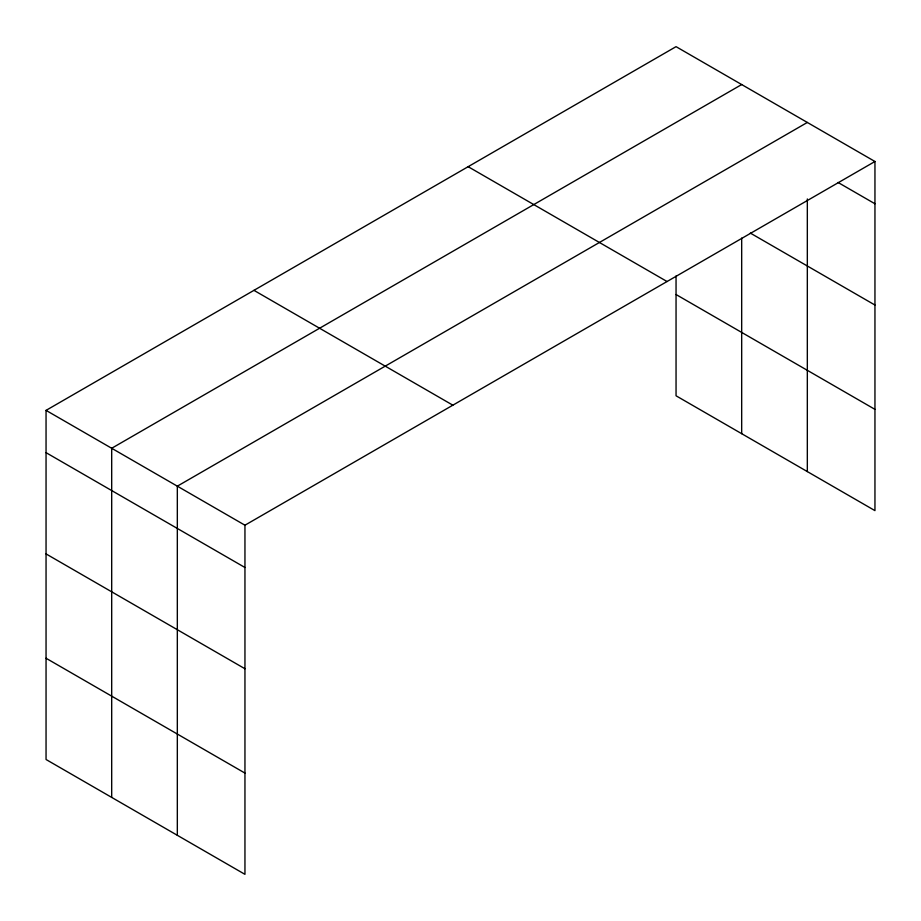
<?xml version="1.0" encoding="UTF-8"?>
<svg xmlns="http://www.w3.org/2000/svg" width="921" height="921" viewBox="0 0 921 921"><rect width="100%" height="100%" fill="white"/><g stroke="black" fill="none" stroke-linecap="round" stroke-linejoin="round"><path stroke-width="1.38" d="M807.326 198.959L807.326 471.575M46.05 410.375L244.951 525.212L244.951 874.34L46.05 759.503L46.05 410.375L676.049 46.66L874.95 161.497L874.95 510.625L676.049 395.788L676.049 275.943M741.681 84.548L111.694 448.274L111.694 797.402M807.326 122.447L177.327 486.173L177.327 835.301M244.951 525.212L874.95 161.497M838.064 182.473L874.95 203.771M750.35 233.094L874.95 305.035M468.144 166.689L667.057 281.527M676.049 294.524L874.95 409.361M253.943 290.345L452.856 405.182M46.05 452.66L244.951 567.497M46.05 553.912L244.951 668.75M46.05 658.25L244.951 773.087M741.681 238.09L741.681 433.676"/></g></svg>
